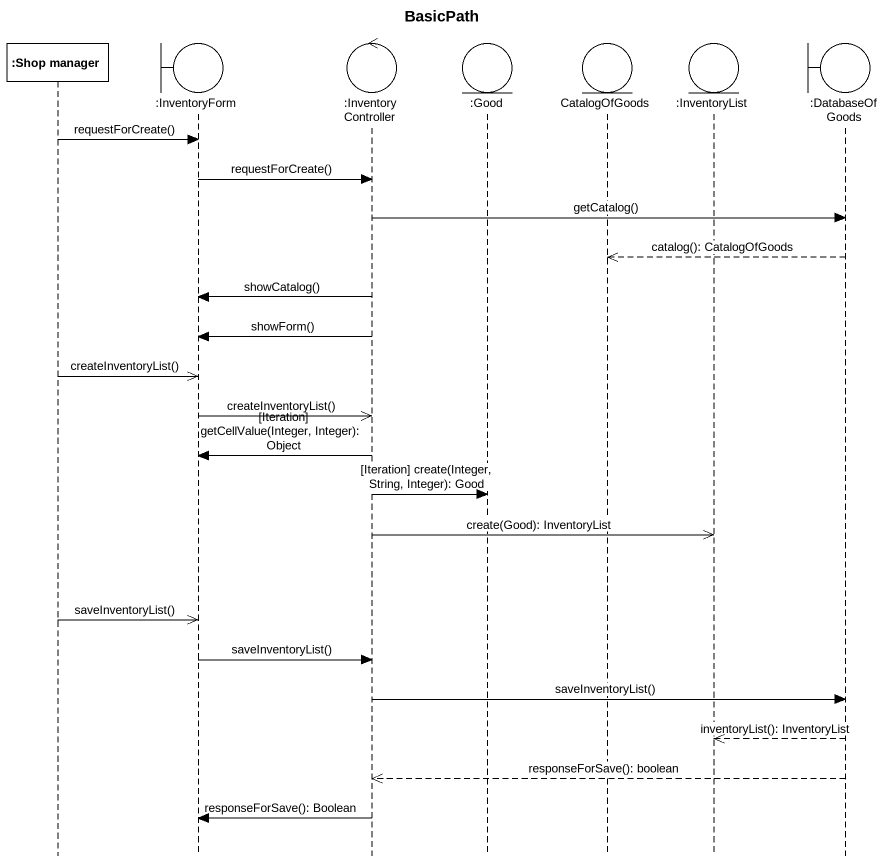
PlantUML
@startuml
title BasicPath
hide footbox
participant ":Shop manager" as Shop_manager
boundary ":InventoryForm" as InventoryForm
control ":InventoryController" as InventoryController
entity ":Good" as Good
entity CatalogOfGoods
entity ":InventoryList" as InventoryList
boundary ":DatabaseOfGoods" as DatabaseOfGoods

Shop_manager -> InventoryForm : requestForCreate()
InventoryForm -> InventoryController : requestForCreate()
InventoryController -> DatabaseOfGoods : getCatalog()
DatabaseOfGoods -->> CatalogOfGoods : catalog(): CatalogOfGoods
InventoryController -> InventoryForm : showCatalog()
InventoryController -> InventoryForm : showForm()
Shop_manager ->> InventoryForm : createInventoryList()
InventoryForm ->> InventoryController : createInventoryList()
InventoryController -> InventoryForm : [Iteration] getCellValue(Integer, Integer): Object
InventoryController -> Good : [Iteration] create(Integer, String, Integer): Good
InventoryController ->> InventoryList : create(Good): InventoryList
Shop_manager ->> InventoryForm : saveInventoryList()
InventoryForm -> InventoryController : saveInventoryList()
InventoryController -> DatabaseOfGoods : saveInventoryList()
DatabaseOfGoods -->> InventoryList : inventoryList(): InventoryList
DatabaseOfGoods -->> InventoryController : responseForSave(): boolean
InventoryController -> InventoryForm : responseForSave(): Boolean
@enduml
